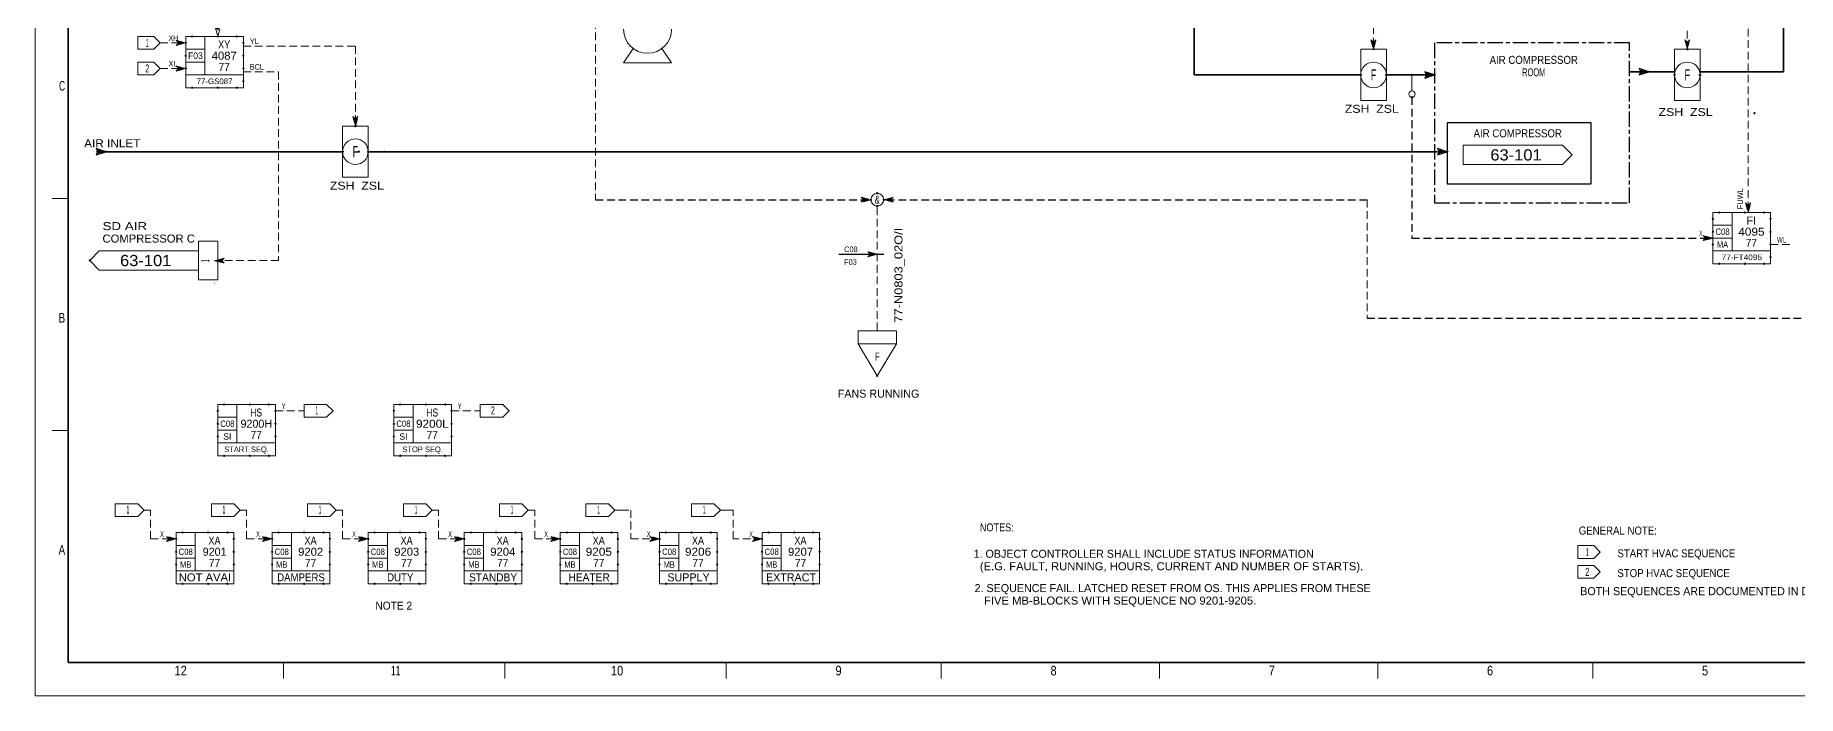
# Model space of a CAD drawing. Header units: millimetres. Extents: x 0 to 841, y 0 to 594.
# Drawn here: x 0 to 550, y 0 to 206 of the extents above; entities that cross this region are included whole.
import ezdxf
from ezdxf.enums import TextEntityAlignment as Align

# ---------------------------------------------------------------- set-up
doc = ezdxf.new("R2010")
doc.units = ezdxf.units.MM
doc.header["$LTSCALE"] = 0.8
doc.header["$PDMODE"] = 32
doc.header["$PDSIZE"] = 0.4
doc.linetypes.add('LONG_DASH_SHORT_DASH', pattern=[9.9, 6, -1.2, 1.5, -1.2])
doc.linetypes.add('MEDIUM_DASHED', pattern=[4.5, 3, -1.5])
for name, color, linetype, lineweight in [('1', 7, 'Continuous', 13), ('12', 7, 'Continuous', 13), ('15', 7, 'Continuous', 13), ('18', 7, 'Continuous', 25), ('30', 7, 'Continuous', 25), ('46', 7, 'MEDIUM_DASHED', 13), ('47', 7, 'Continuous', 13), ('48', 7, 'Continuous', 13), ('49', 7, 'Continuous', 13), ('53', 7, 'Continuous', 13), ('9', 7, 'Continuous', 13)]:
    doc.layers.add(name, color=color, linetype=linetype, lineweight=lineweight)
for name, color, linetype in [('16', 7, 'Continuous'), ('45', 7, 'Continuous'), ('50', 7, 'Continuous')]:
    doc.layers.add(name, color=color, linetype=linetype)

msp = doc.modelspace()

# ---------------------------------------------------------------- linework, layer by layer
at = {"layer": '1', "linetype": 'MEDIUM_DASHED'}
for p, q in [((535, 266), (535, 151)), ((542, 141), (549, 141))]:
    msp.add_line(p, q, dxfattribs=at)
at = {"layer": '1', "lineweight": 35}
for p, q in [((436, 194), (422, 194)), ((498, 195), (512, 195)), ((648.9504, 10.3819), (10.3331, 10.3819))]:
    msp.add_line(p, q, dxfattribs=at)
at = {"layer": '1'}
for p, q in [((10.3331, 155.3567), (5.3213, 155.3567)), ((10.3331, 82.8693), (5.3213, 82.8693)), ((77.4913, 10.3819), (77.4913, 5.348)), ((146.6543, 10.3819), (146.6543, 5.348)), ((215.8173, 10.3819), (215.8173, 5.348)), ((282.9756, 10.3819), (282.9756, 5.348)), ((351.1362, 10.3819), (351.1362, 5.348)), ((419.2969, 10.3819), (419.2969, 5.348)), ((486.4551, 10.3819), (486.4551, 5.348))]:
    msp.add_line(p, q, dxfattribs=at)
at = {"layer": '1', "lineweight": 25}
for p, q in [((10.3331, 10.3819), (10.3331, 156.3638)), ((251, 138), (265, 138))]:
    msp.add_line(p, q, dxfattribs=at)
at = {"layer": '1', "linetype": 'MEDIUM_DASHED', "lineweight": 25}
for p, q in [((175, 155), (261, 155)), ((266, 155), (416, 155)), ((416, 118), (640, 118))]:
    msp.add_line(p, q, dxfattribs=at)
at = {"layer": '1', "lineweight": 35}
for points in [[(829.263, 112.0142), (829.263, 582.2276), (10.3331, 582.2276), (10.3331, 10.3819)], [(362, 313), (362, 194), (414, 194)], [(520, 195), (546, 195), (546, 313)], [(96, 170), (56, 170), (20, 170)], [(438, 170), (299, 170), (134, 170), (104, 170)]]:
    msp.add_lwpolyline(points, dxfattribs=at)
at = {"layer": '1', "linetype": 'MEDIUM_DASHED'}
for points in [[(408, 220), (418, 220), (418, 202)], [(503, 215), (516, 215), (516, 202)], [(65, 203), (100, 203), (100, 178)], [(65, 195), (76, 195), (76, 136), (56, 136)], [(183, 58), (186, 58), (186, 49), (195, 49)], [(227, 49), (218, 49), (218, 58), (215, 58)]]:
    msp.add_lwpolyline(points, dxfattribs=at)
at = {"layer": '1', "linetype": 'MEDIUM_DASHED', "lineweight": 25}
msp.add_lwpolyline([(430, 187), (430, 143), (524, 143)], dxfattribs=at)
at = {"layer": '1', "lineweight": 25}
msp.add_lwpolyline([(441, 179), (441, 160), (486, 160), (486, 179)], close=True, dxfattribs=at)
at = {"layer": '1'}
msp.add_lwpolyline([(56.0441, 128.9638), (56, 128.9638), (56, 128.9417), (56.0441, 128.9417), (56.0441, 128.9197), (56, 128.9197), (56, 128.8976), (56.0441, 128.8976), (56.0441, 128.9197)], dxfattribs=at)
at = {"layer": '12'}
for p, q in [((32, 206), (32, 202)), ((32, 206), (37, 206)), ((32, 198), (32, 194)), ((32, 198), (37, 198)), ((84, 91), (84, 87)), ((84, 91), (91, 91)), ((139, 91), (139, 87)), ((139, 91), (146, 91)), ((84, 87), (91, 87)), ((139, 87), (146, 87)), ((25, 60), (25, 56)), ((25, 60), (32, 60)), ((25, 56), (32, 56)), ((55, 60), (55, 56)), ((55, 60), (62, 60)), ((55, 56), (62, 56)), ((85, 60), (85, 56)), ((85, 60), (92, 60)), ((85, 56), (92, 56)), ((115, 60), (115, 56)), ((115, 60), (122, 60)), ((115, 56), (122, 56)), ((145, 60), (145, 56)), ((145, 60), (152, 60)), ((145, 56), (152, 56)), ((172, 60), (172, 56)), ((172, 60), (179, 60)), ((172, 56), (179, 56)), ((205, 60), (205, 56)), ((205, 60), (212, 60)), ((205, 56), (212, 56)), ((481.7638, 46.9031), (481.7638, 42.9031)), ((481.7638, 46.9031), (486.7638, 46.9031)), ((481.7638, 40.7142), (481.7638, 36.7142)), ((481.7638, 40.7142), (486.7638, 40.7142))]:
    msp.add_line(p, q, dxfattribs=at)
at = {"layer": '12', "linetype": 'LONG_DASH_SHORT_DASH', "lineweight": 25}
msp.add_line((498, 204), (437, 204), dxfattribs=at)
at = {"layer": '12'}
msp.add_lwpolyline([(0, 594), (841, 594), (841, 0), (0, 0)], close=True, dxfattribs=at)
for points in [[(32, 202), (37, 202), (39, 204), (37, 206)], [(32, 194), (37, 194), (39, 196), (37, 198)], [(91, 87), (93, 89), (91, 91)], [(146, 87), (148, 89), (146, 91)], [(32, 56), (34, 58), (32, 60)], [(62, 56), (64, 58), (62, 60)], [(92, 56), (94, 58), (92, 60)], [(122, 56), (124, 58), (122, 60)], [(152, 56), (154, 58), (152, 60)], [(179, 56), (181, 58), (179, 60)], [(212, 56), (214, 58), (212, 60)], [(481.7638, 42.9031), (486.7638, 42.9031), (488.7638, 44.9031), (486.7638, 46.9031)], [(481.7638, 36.7142), (486.7638, 36.7142), (488.7638, 38.7142), (486.7638, 40.7142)]]:
    msp.add_lwpolyline(points, dxfattribs=at)
at = {"layer": '12', "linetype": 'LONG_DASH_SHORT_DASH', "lineweight": 25}
msp.add_lwpolyline([(437, 204), (437, 154), (498, 154), (498, 204)], dxfattribs=at)
at = {"layer": '15'}
msp.add_lwpolyline([(195.7496, 202.2504), (198.7496, 197.7496), (183.7496, 197.7496), (186.7496, 202.2504)], dxfattribs=at)
for points in [[(414, 186), (422, 186), (422, 202), (414, 202)], [(512, 186), (520, 186), (520, 202), (512, 202)], [(96, 162), (104, 162), (104, 178), (96, 178)]]:
    msp.add_lwpolyline(points, close=True, dxfattribs=at)
for centre in [(418, 194), (516, 194), (100, 170)]:
    msp.add_circle(centre, 4, dxfattribs=at)
for start, end in [(180, 270), (270, 0)]:
    msp.add_arc((191.25, 208.25), 7.5, start, end, dxfattribs=at)
at = {"layer": '16'}
for p in [(418, 202), (516, 202), (414, 194), (422, 194), (512, 194), (520, 194), (100, 178), (96, 170), (101, 170), (104, 170), (109, 170)]:
    msp.add_point(p, dxfattribs=at)
at = {"layer": '30'}
for p, q in [((435.5, 194), (435, 194)), ((436, 194), (436.5, 194)), ((502.5, 195), (502, 195)), ((503, 195), (503.5, 195)), ((20.5, 170), (20, 170)), ((21, 170), (21.5, 170)), ((439.5, 170), (439, 170)), ((440, 170), (440.5, 170))]:
    msp.add_line(p, q, dxfattribs=at)
for points in [[(437, 194), (434, 195), (434.5, 194), (434, 193)], [(434.5, 194.5), (436, 194), (434.5, 193.5), (435, 194)], [(504, 195), (501, 196), (501.5, 195), (501, 194)], [(501.5, 195.5), (503, 195), (501.5, 194.5), (502, 195)], [(22, 170), (19, 171), (19.5, 170), (19, 169)], [(441, 170), (438, 171), (438.5, 170), (438, 169)], [(19.5, 170.5), (21, 170), (19.5, 169.5), (20, 170)], [(438.5, 170.5), (440, 170), (438.5, 169.5), (439, 170)]]:
    msp.add_lwpolyline(points, close=True, dxfattribs=at)
for p in [(434.5, 194), (437, 194), (501.5, 195), (504, 195), (19.5, 170), (22, 170), (438.5, 170), (441, 170)]:
    msp.add_point(p, dxfattribs=at)
at = {"layer": '46'}
for p, q in [((175, 254), (175, 155)), ((39, 204), (47, 204)), ((39, 196), (47, 196)), ((416, 155), (416, 118)), ((263, 152.5984), (263, 114)), ((75, 89), (84, 89)), ((130, 89), (139, 89)), ((34, 58), (36, 58)), ((36, 49), (36, 58)), ((64, 58), (66, 58)), ((66, 49), (66, 58)), ((94, 58), (96, 58)), ((96, 49), (96, 58)), ((124, 58), (126, 58)), ((126, 49), (126, 58)), ((154, 58), (156, 58)), ((156, 49), (156, 58)), ((181, 58), (183, 58)), ((214, 58), (216, 58)), ((36, 49), (44, 49)), ((66, 49), (74, 49)), ((96, 49), (104, 49)), ((126, 49), (134, 49)), ((156, 49), (164, 49))]:
    msp.add_line(p, q, dxfattribs=at)
msp.add_lwpolyline([(57, 221.1339), (57, 206), (57.8, 209), (57, 208.2), (56.2, 209), (57, 206)], dxfattribs=at)
for points in [[(47, 204), (44, 204.8), (44.8, 204), (44, 203.2)], [(46.6, 204), (44.4, 204.6), (45, 204), (44.4, 203.4)], [(46.2, 204), (44.8, 204.4), (45.2, 204), (44.8, 203.6)], [(45.8, 204), (45.2, 204.2), (45.4, 204), (45.2, 203.8)], [(418, 202), (418.8, 205), (418, 204.2), (417.2, 205)], [(418, 202.4), (418.6, 204.6), (418, 204), (417.4, 204.6)], [(418, 202.8), (418.4, 204.2), (418, 203.8), (417.6, 204.2)], [(418, 203.2), (418.2, 203.8), (418, 203.6), (417.8, 203.8)], [(516, 202), (516.8, 205), (516, 204.2), (515.2, 205)], [(516, 202.4), (516.6, 204.6), (516, 204), (515.4, 204.6)], [(516, 202.8), (516.4, 204.2), (516, 203.8), (515.6, 204.2)], [(516, 203.2), (516.2, 203.8), (516, 203.6), (515.8, 203.8)], [(47, 196), (44, 196.8), (44.8, 196), (44, 195.2)], [(46.6, 196), (44.4, 196.6), (45, 196), (44.4, 195.4)], [(46.2, 196), (44.8, 196.4), (45.2, 196), (44.8, 195.6)], [(45.8, 196), (45.2, 196.2), (45.4, 196), (45.2, 195.8)], [(100, 178), (100.8, 181), (100, 180.2), (99.2, 181)], [(100, 178.4), (100.6, 180.6), (100, 180), (99.4, 180.6)], [(100, 178.8), (100.4, 180.2), (100, 179.8), (99.6, 180.2)], [(100, 179.2), (100.2, 179.8), (100, 179.6), (99.8, 179.8)], [(261, 155), (258, 154.2), (258.8, 155), (258, 155.8)], [(260.6, 155), (258.4, 154.4), (259, 155), (258.4, 155.6)], [(260.2, 155), (258.8, 154.6), (259.2, 155), (258.8, 155.4)], [(259.8, 155), (259.2, 154.8), (259.4, 155), (259.2, 155.2)], [(265, 155), (268, 155.8), (267.2, 155), (268, 154.2)], [(265.4, 155), (267.6, 155.6), (267, 155), (267.6, 154.4)], [(265.8, 155), (267.2, 155.4), (266.8, 155), (267.2, 154.6)], [(266.2, 155), (266.8, 155.2), (266.6, 155), (266.8, 154.8)], [(535, 151), (535.8, 154), (535, 153.2), (534.2, 154)], [(535, 151.4), (535.6, 153.6), (535, 153), (534.4, 153.6)], [(535, 151.8), (535.4, 153.2), (535, 152.8), (534.6, 153.2)], [(535, 152.2), (535.2, 152.8), (535, 152.6), (534.8, 152.8)], [(524, 143), (521, 143.8), (521.8, 143), (521, 142.2)], [(523.6, 143), (521.4, 143.6), (522, 143), (521.4, 142.4)], [(523.2, 143), (521.8, 143.4), (522.2, 143), (521.8, 142.6)], [(522.8, 143), (522.2, 143.2), (522.4, 143), (522.2, 142.8)], [(263, 138), (260, 138.8), (260.8, 138), (260, 137.2)], [(262.6, 138), (260.4, 138.6), (261, 138), (260.4, 137.4)], [(262.2, 138), (260.8, 138.4), (261.2, 138), (260.8, 137.6)], [(261.8, 138), (261.2, 138.2), (261.4, 138), (261.2, 137.8)], [(56.0307, 135.9465), (59.0307, 135.1465), (58.2307, 135.9465), (59.0307, 136.7465)], [(56.4307, 135.9465), (58.6307, 135.3465), (58.0307, 135.9465), (58.6307, 136.5465)], [(56.8307, 135.9465), (58.2307, 135.5465), (57.8307, 135.9465), (58.2307, 136.3465)], [(57.2307, 135.9465), (57.8307, 135.7465), (57.6307, 135.9465), (57.8307, 136.1465)], [(44, 49), (41, 49.8), (41.8, 49), (41, 48.2)], [(43.6, 49), (41.4, 49.6), (42, 49), (41.4, 48.4)], [(74, 49), (71, 49.8), (71.8, 49), (71, 48.2)], [(73.6, 49), (71.4, 49.6), (72, 49), (71.4, 48.4)], [(104, 49), (101, 49.8), (101.8, 49), (101, 48.2)], [(103.6, 49), (101.4, 49.6), (102, 49), (101.4, 48.4)], [(134, 49), (131, 49.8), (131.8, 49), (131, 48.2)], [(133.6, 49), (131.4, 49.6), (132, 49), (131.4, 48.4)], [(164, 49), (161, 49.8), (161.8, 49), (161, 48.2)], [(163.6, 49), (161.4, 49.6), (162, 49), (161.4, 48.4)], [(195, 49), (192, 49.8), (192.8, 49), (192, 48.2)], [(194.6, 49), (192.4, 49.6), (193, 49), (192.4, 48.4)], [(227, 49), (224, 49.8), (224.8, 49), (224, 48.2)], [(226.6, 49), (224.4, 49.6), (225, 49), (224.4, 48.4)], [(43.2, 49), (41.8, 49.4), (42.2, 49), (41.8, 48.6)], [(42.8, 49), (42.2, 49.2), (42.4, 49), (42.2, 48.8)], [(73.2, 49), (71.8, 49.4), (72.2, 49), (71.8, 48.6)], [(72.8, 49), (72.2, 49.2), (72.4, 49), (72.2, 48.8)], [(103.2, 49), (101.8, 49.4), (102.2, 49), (101.8, 48.6)], [(102.8, 49), (102.2, 49.2), (102.4, 49), (102.2, 48.8)], [(133.2, 49), (131.8, 49.4), (132.2, 49), (131.8, 48.6)], [(132.8, 49), (132.2, 49.2), (132.4, 49), (132.2, 48.8)], [(163.2, 49), (161.8, 49.4), (162.2, 49), (161.8, 48.6)], [(162.8, 49), (162.2, 49.2), (162.4, 49), (162.2, 48.8)], [(194.2, 49), (192.8, 49.4), (193.2, 49), (192.8, 48.6)], [(193.8, 49), (193.2, 49.2), (193.4, 49), (193.2, 48.8)], [(226.2, 49), (224.8, 49.4), (225.2, 49), (224.8, 48.6)], [(225.8, 49), (225.2, 49.2), (225.4, 49), (225.2, 48.8)]]:
    msp.add_lwpolyline(points, close=True, dxfattribs=at)
at = {"layer": '47'}
msp.add_line((430, 194), (430, 189), dxfattribs=at)
msp.add_circle((430, 188), 1, dxfattribs=at)
for p in [(430, 194), (430, 187)]:
    msp.add_point(p, dxfattribs=at)
at = {"layer": '48'}
for p, q in [((53, 206), (53, 194)), ((47, 202), (53, 202)), ((47, 198), (53, 198)), ((530, 151), (530, 139)), ((524, 147), (530, 147)), ((524, 143), (530, 143)), ((63, 91), (63, 79)), ((118, 91), (118, 79)), ((57, 87), (63, 87)), ((57, 83), (63, 83)), ((112, 87), (118, 87)), ((112, 83), (118, 83)), ((50, 51), (50, 39)), ((80, 51), (80, 39)), ((110, 51), (110, 39)), ((140, 51), (140, 39)), ((170, 51), (170, 39)), ((201, 51), (201, 39)), ((233, 51), (233, 39)), ((44, 47), (50, 47)), ((74, 47), (80, 47)), ((104, 47), (110, 47)), ((134, 47), (140, 47)), ((164, 47), (170, 47)), ((195, 47), (201, 47)), ((227, 47), (233, 47)), ((44, 43), (50, 43)), ((74, 43), (80, 43)), ((104, 43), (110, 43)), ((134, 43), (140, 43)), ((164, 43), (170, 43)), ((195, 43), (201, 43)), ((227, 43), (233, 43))]:
    msp.add_line(p, q, dxfattribs=at)
for points in [[(47, 206), (65, 206), (65, 194), (47, 194)], [(524, 151), (542, 151), (542, 139), (524, 139)], [(57, 91), (75, 91), (75, 79), (57, 79)], [(112, 91), (130, 91), (130, 79), (112, 79)], [(44, 51), (62, 51), (62, 39), (44, 39)], [(74, 51), (92, 51), (92, 39), (74, 39)], [(104, 51), (122, 51), (122, 39), (104, 39)], [(134, 51), (152, 51), (152, 39), (134, 39)], [(164, 51), (182, 51), (182, 39), (164, 39)], [(195, 51), (213, 51), (213, 39), (195, 39)], [(227, 51), (245, 51), (245, 39), (227, 39)]]:
    msp.add_lwpolyline(points, close=True, dxfattribs=at)
for points in [[(47, 194), (47, 190), (65, 190), (65, 194)], [(524, 139), (524, 135), (542, 135), (542, 139)], [(57, 79), (57, 75), (75, 75), (75, 79)], [(112, 79), (112, 75), (130, 75), (130, 79)], [(44, 39), (44, 35), (62, 35), (62, 39)], [(74, 39), (74, 35), (92, 35), (92, 39)], [(104, 39), (104, 35), (122, 35), (122, 39)], [(134, 39), (134, 35), (152, 35), (152, 39)], [(164, 39), (164, 35), (182, 35), (182, 39)], [(195, 39), (195, 35), (213, 35), (213, 39)], [(227, 39), (227, 35), (245, 35), (245, 39)]]:
    msp.add_lwpolyline(points, dxfattribs=at)
msp.add_circle((263, 155), 2, dxfattribs=at)
for p in [(47, 204), (49, 206), (57, 206), (63, 206), (65, 204), (47, 200), (65, 200), (47, 196), (65, 196), (49, 190), (57, 190), (63, 190), (65, 192), (261, 155), (263, 157), (265, 155), (263, 153), (524, 149), (526, 151), (534, 151), (540, 151), (542, 149), (524, 145), (542, 145), (524, 141), (542, 141), (526, 135), (534, 135), (540, 135), (542, 137), (57, 89), (59, 91), (67, 91), (73, 91), (75, 89), (112, 89), (114, 91), (122, 91), (128, 91), (130, 89), (57, 85), (75, 85), (112, 85), (130, 85), (57, 81), (75, 81), (112, 81), (130, 81), (59, 75), (67, 75), (73, 75), (114, 75), (122, 75), (128, 75), (46, 51), (54, 51), (60, 51), (76, 51), (84, 51), (90, 51), (106, 51), (114, 51), (120, 51), (136, 51), (144, 51), (150, 51), (166, 51), (174, 51), (180, 51), (197, 51), (205, 51), (211, 51), (229, 51), (237, 51), (243, 51), (44, 49), (44, 45), (62, 49), (62, 45), (74, 49), (74, 45), (92, 49), (92, 45), (104, 49), (104, 45), (122, 49), (122, 45), (134, 49), (134, 45), (152, 49), (152, 45), (164, 49), (164, 45), (182, 49), (182, 45), (195, 49), (195, 45), (213, 49), (213, 45), (227, 49), (227, 45), (245, 49), (245, 45), (44, 41), (62, 41), (74, 41), (92, 41), (104, 41), (122, 41), (134, 41), (152, 41), (164, 41), (182, 41), (195, 41), (213, 41), (227, 41), (245, 41), (46, 35), (54, 35), (60, 35), (76, 35), (84, 35), (90, 35), (106, 35), (114, 35), (120, 35), (136, 35), (144, 35), (150, 35), (166, 35), (174, 35), (180, 35), (197, 35), (205, 35), (211, 35), (229, 35), (237, 35), (243, 35)]:
    msp.add_point(p, dxfattribs=at)
at = {"layer": '49'}
for p, q in [((446, 166), (446, 172)), ((477, 172), (446, 172)), ((477, 166), (446, 166)), ((20, 139), (51, 139)), ((51, 130), (51, 142)), ((51, 142), (57, 142)), ((20, 133), (51, 133))]:
    msp.add_line(p, q, dxfattribs=at)
for points in [[(477, 172), (480, 169), (477, 166)], [(20, 139), (17, 136), (20, 133)], [(57, 142), (57, 130), (51, 130)]]:
    msp.add_lwpolyline(points, dxfattribs=at)
for p in [(537, 182), (17, 136), (57, 136)]:
    msp.add_point(p, dxfattribs=at)
at = {"layer": '53'}
msp.add_lwpolyline([(257, 114), (269, 114), (269, 110), (257, 110)], close=True, dxfattribs=at)
msp.add_lwpolyline([(269, 110), (263, 100), (257, 110)], dxfattribs=at)
msp.add_point((263, 100), dxfattribs=at)
at = {"layer": '9'}
msp.add_lwpolyline([(0, 0), (841, 0), (841, 594), (0, 594)], close=True, dxfattribs=at)

# ---------------------------------------------------------------- texts
at = {"layer": '1'}
for s, width, p in [('C', 0.65, (9.3283, 189.0835)), ('B', 0.75, (9.3283, 116.5961)), ('A', 0.75, (9.3283, 44.1087))]:
    msp.add_text(s, height=3.02, dxfattribs=dict(at, width=width)).set_placement(p, align=Align.RIGHT)
for s, width, p in [('COMPRESSOR C', 1.05, (21, 141.5992)), ('SD AIR', 1.25, (21, 145.5))]:
    msp.add_text(s, height=2.5, dxfattribs=dict(at, width=width)).set_placement(p)
for s, width, p in [('12', 0.85, (45.4146, 6.3543)), ('11', 0.65, (112.5772, 6.3543)), ('10', 0.85, (181.7358, 6.3543)), ('9', 0.85, (250.9051, 6.3543)), ('8', 0.85, (318.0634, 6.3543)), ('7', 0.85, (386.224, 6.3543)), ('6', 0.85, (454.3846, 6.3543)), ('5', 0.85, (521.5429, 6.3543))]:
    msp.add_text(s, height=3.02, dxfattribs=dict(at, width=width)).set_placement(p, align=Align.CENTER)
at = {"layer": '12'}
for s, width, p in [('1', 0.35, (35.0024, 202.7496)), ('AIR COMPRESSOR', 0.9, (468.0457, 197.4496)), ('2', 0.6, (35.0004, 194.7496)), ('ROOM', 0.7, (468.0461, 193.5496)), ('AIR COMPRESSOR', 0.9, (463.0457, 174.4992)), ('AIR INLET', 1.1, (24.0681, 171.3795)), ('1', 0.35, (87.937, 87.9071)), ('2', 0.6, (142.9398, 87.9071)), ('1', 0.35, (28.937, 56.9071)), ('1', 0.35, (58.937, 56.9071)), ('1', 0.35, (88.937, 56.9071)), ('1', 0.35, (118.937, 56.9071)), ('1', 0.35, (148.937, 56.9071)), ('1', 0.35, (175.9394, 56.9071)), ('1', 0.35, (208.9394, 56.9071)), ('NOTES:', 0.85, (300.3386, 51.3638)), ('GENERAL NOTE:', 0.9, (494.3071, 50.3772)), ('1', 0.35, (484.7638, 43.6528)), ('START HVAC SEQUENCE', 0.9, (512.5827, 43.2591)), ('2', 0.6, (484.7638, 37.4638)), ('STOP HVAC SEQUENCE', 0.9, (511.7165, 37.0701)), ('NOTE 2', 0.95, (111.9768, 26.9071))]:
    msp.add_text(s, height=2.5, dxfattribs=dict(at, width=width)).set_placement(p, align=Align.CENTER)
at = {"layer": '12', "width": 0.35}
msp.add_text('1', height=2.5, rotation=90, dxfattribs=at).set_placement((54.3213, 135.937), align=Align.CENTER)
at = {"layer": '12'}
for s, p in [('1. OBJECT CONTROLLER SHALL INCLUDE STATUS INFORMATION ', (293.0866, 43.1142)), ('2. SEQUENCE FAIL. LATCHED RESET FROM OS. THIS APPLIES FROM THESE', (293.4016, 32.3898))]:
    msp.add_text(s, height=2.5, dxfattribs=at).set_placement(p)
at = {"layer": '12', "width": 1.05}
for s, p in [('  (E.G. FAULT, RUNNING, HOURS, CURRENT AND NUMBER OF STARTS).', (293.0866, 39.2134)), ('   FIVE MB-BLOCKS WITH SEQUENCE NO 9201-9205.', (293.4016, 28.489))]:
    msp.add_text(s, height=2.5, dxfattribs=at).set_placement(p)
at = {"layer": '12'}
msp.add_text('BOTH SEQUENCES ARE DOCUMENTED IN DOC. C025-V-HO77-J-*E-104-01', height=2.5, dxfattribs=at).set_placement((541.8291, 31.4323), align=Align.CENTER)
at = {"layer": '18', "width": 0.6}
for p in [(418.0008, 192.2504), (516.0008, 192.2504), (100.0008, 168.2504)]:
    msp.add_text('F', height=3.5, dxfattribs=at).set_placement(p, align=Align.CENTER)
at = {"layer": '45'}
for s, width, p in [('XH', 0.75, (41.6378, 204.626)), ('YL', 0.8, (67, 203.6252)), ('XL', 0.85, (41.6378, 196.626)), ('BCL', 0.85, (67, 195.6252)), ('X', 0.6, (519.6378, 143.626)), ('WL', 0.65, (544, 141.6252)), ('C08', 0.9, (252.6614, 138.626)), ('F03', 0.95, (252.6614, 134.626)), ('Y', 0.6, (77, 89.6252)), ('Y', 0.6, (132, 89.6252)), ('X', 0.6, (39, 49.6252)), ('X', 0.6, (69, 49.6252)), ('X', 0.6, (99, 49.6252)), ('X', 0.6, (129, 49.6252)), ('X', 0.6, (159, 49.6252)), ('X', 0.6, (191, 49.6252)), ('X', 0.6, (223, 49.6252))]:
    msp.add_text(s, height=1.75, dxfattribs=dict(at, width=width)).set_placement(p)
at = {"layer": '45', "width": 0.8}
msp.add_text('FUWL', height=1.75, rotation=90, dxfattribs=at).set_placement((533.3748, 152))
at = {"layer": '49', "width": 1.1}
for p in [(462.5, 167.2504), (34.5, 134.2504)]:
    msp.add_text('63-101', height=3.5, dxfattribs=at).set_placement(p, align=Align.CENTER)
at = {"layer": '50'}
for s, height, width, p in [('XY', 2.5, 0.85, (59.0087, 202.2496)), ('4087', 2.5, 1.05, (59.0272, 198.7496)), ('77-GS087', 1.75, 1.05, (56.0016, 191.1252)), ('77', 2.5, 0.95, (59.0091, 195.2496)), ('ZSH  ZSL', 2.5, 1.15, (417.4673, 182.1433)), ('ZSH  ZSL', 2.5, 1.15, (515.4673, 181.1433)), ('ZSH  ZSL', 2.5, 1.15, (100.4673, 158.1433)), ('&', 2.5, 0.75, (263, 153.7496)), ('C08', 2, 0.9, (527.0142, 144)), ('4095', 2.5, 1.1, (536.0272, 143.7496)), ('MA', 2, 0.75, (527.0154, 140)), ('77-FT4095', 1.75, 1.1, (533.0354, 136.1252)), ('77', 2.5, 0.95, (536.0091, 140.2496)), ('HS', 2.5, 0.8, (68.9909, 87.2496)), ('HS', 2.5, 0.8, (123.9909, 87.2496)), ('C08', 2, 0.9, (60, 84)), ('77', 2.5, 0.95, (68.9996, 80.2496)), ('C08', 2, 0.9, (115, 84)), ('9200L', 2.5, 1.1, (124.0354, 83.7496)), ('77', 2.5, 0.95, (123.9996, 80.2496)), ('XA', 2.5, 0.85, (55.9913, 47.2496)), ('XA', 2.5, 0.85, (85.9913, 47.2496)), ('XA', 2.5, 0.85, (115.9913, 47.2496)), ('XA', 2.5, 0.85, (145.9913, 47.2496)), ('XA', 2.5, 0.85, (175.9913, 47.2496)), ('XA', 2.5, 0.85, (207.0059, 47.2496)), ('XA', 2.5, 0.85, (239.0059, 47.2496)), ('C08', 2, 0.9, (47, 44)), ('C08', 2, 0.9, (77, 44)), ('9202', 2.5, 1.05, (86.0272, 43.7496)), ('C08', 2, 0.9, (107, 44)), ('9203', 2.5, 1.05, (116.0272, 43.7496)), ('C08', 2, 0.9, (137, 44)), ('9204', 2.5, 1.05, (146.0272, 43.7496)), ('C08', 2, 0.9, (167, 44)), ('9205', 2.5, 1.1, (176.0303, 43.7496)), ('C08', 2, 0.9, (198.0142, 44)), ('9206', 2.5, 1.1, (207.0295, 43.7496)), ('C08', 2, 0.9, (230.0142, 44)), ('9207', 2.5, 1.05, (239.0303, 43.7496)), ('MB', 2, 0.7, (47, 40)), ('77', 2.5, 0.95, (55.9996, 40.2496)), ('MB', 2, 0.7, (77, 40)), ('77', 2.5, 0.95, (85.9996, 40.2496)), ('MB', 2, 0.7, (107, 40)), ('77', 2.5, 0.95, (115.9996, 40.2496)), ('MB', 2, 0.7, (137, 40)), ('77', 2.5, 0.95, (145.9996, 40.2496)), ('MB', 2, 0.7, (167, 40)), ('77', 2.5, 0.95, (175.9996, 40.2496)), ('MB', 2, 0.7, (198.0071, 40)), ('77', 2.5, 0.95, (207.0091, 40.2496)), ('MB', 2, 0.7, (230.0071, 40)), ('77', 2.5, 0.95, (239.0091, 40.2496)), ('NOT AVAI', 2.5, 1.05, (53, 35.7496)), ('DAMPERS', 2.5, 0.9, (83, 35.7496)), ('DUTY', 2.5, 0.9, (114, 35.7496)), ('STANDBY', 2.5, 0.95, (143, 35.7496)), ('HEATER', 2.5, 0.95, (173, 35.7496))]:
    msp.add_text(s, height=height, dxfattribs=dict(at, width=width)).set_placement(p, align=Align.CENTER)
for s, height, p in [('F03', 2, (50.0142, 199)), ('FI', 2.5, (536.0087, 147.2496)), ('FANS RUNNING', 2.5, (263.4043, 93.1433)), ('9200H', 2.5, (69.0354, 83.7496)), ('SI', 2, (59.9996, 80)), ('START SEQ.', 1.75, (65.9941, 76.1252)), ('SI', 2, (114.9996, 80)), ('STOP SEQ.', 1.75, (120.9941, 76.1252)), ('9201', 2.5, (56.0295, 43.7496)), ('SUPPLY', 2.5, (204.0441, 35.7496)), ('EXTRACT', 2.5, (236.0441, 35.7496))]:
    msp.add_text(s, height=height, dxfattribs=at).set_placement(p, align=Align.CENTER)
at = {"layer": '50', "width": 1.2}
msp.add_text('77-N0803_02O/I', height=2.5, rotation=90, dxfattribs=at).set_placement((270.8567, 131.4051), align=Align.CENTER)
at = {"layer": '53', "width": 0.65}
msp.add_text('F', height=2.5, dxfattribs=at).set_placement((263.0008, 104.7496), align=Align.CENTER)

doc.saveas('drawing.dxf')
